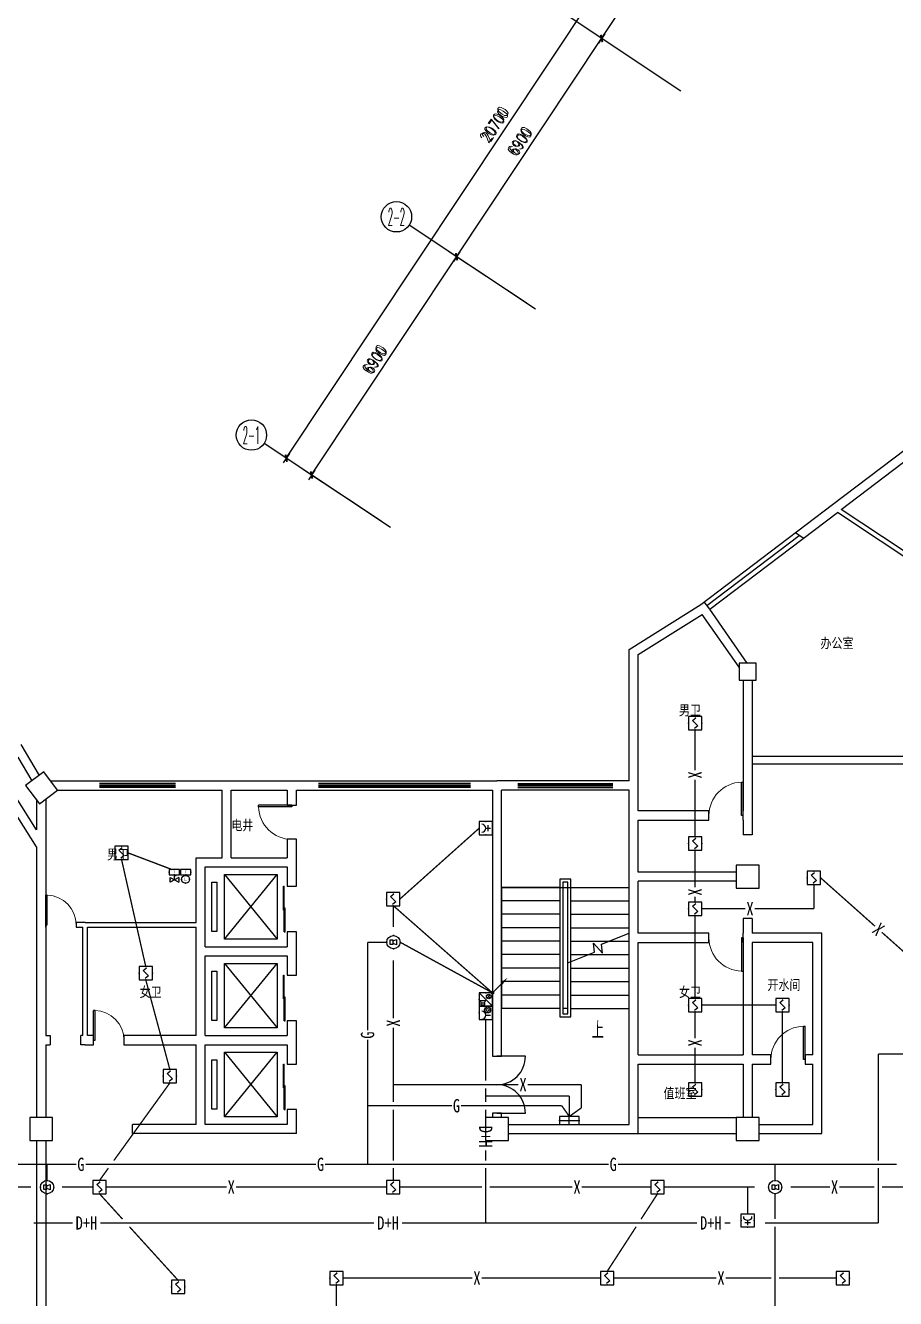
# Model space of a CAD drawing. Extents: x -149393 to 1177518, y -366685 to 296590.
# Drawn here: x 908870 to 931777, y -153262 to -119742 of the extents above; entities that cross this region are included whole.
import ezdxf
from ezdxf.enums import TextEntityAlignment as Align

# ---------------------------------------------------------------- set-up
doc = ezdxf.new("R2010")
doc.units = 0
doc.header["$LTSCALE"] = 1000
doc.header["$MEASUREMENT"] = 0
doc.linetypes.add('常规', pattern=[20, 10, 0, 10])
doc.layers.get('0').update_dxf_attribs({"linetype": 'CONTINUOUS'})
doc.layers.get('Defpoints').update_dxf_attribs({"linetype": 'CONTINUOUS'})
for name, color, linetype in [('AXIS', 3, 'CONTINUOUS'), ('AXIS_TEXT', 7, 'CONTINUOUS'), ('COLUMN', 9, 'CONTINUOUS'), ('EQUIP-消防', 3, 'CONTINUOUS'), ('EQUIP-箱柜', 3, 'CONTINUOUS'), ('LWIRE', 4, 'CONTINUOUS'), ('SIG_TEXT', 7, 'CONTINUOUS'), ('STAIR', 2, 'CONTINUOUS'), ('TEL_SYMB', 3, 'CONTINUOUS'), ('TEL_TEXT', 7, 'CONTINUOUS'), ('WALL', 9, 'CONTINUOUS'), ('WINDOW', 4, 'CONTINUOUS'), ('WIRE-消防', 3, '常规')]:
    doc.layers.add(name, color=color, linetype=linetype)
doc.styles.add('_TCH_AXIS', font='COMPLEX', dxfattribs={"bigfont": 'GBCBIG'})
doc.styles.add('_TCH_DIM', font='SIMPLEX', dxfattribs={"bigfont": 'GBCBIG'})
doc.styles.add('_TCH_DIM_T3', font='SIMPLEX', dxfattribs={"width": 0.705882, "bigfont": 'GBCBIG'})
doc.styles.add('_TCH_LABEL', font='COMPLEX', dxfattribs={"bigfont": 'GBCBIG'})
doc.styles.add('_TEL_DIM', font='', dxfattribs={"width": 0.8, "height": 3.5})
doc.styles.add('COMPLEX', font='COMPLEX')
doc.styles.add('DIM_FONT', font='SIMPLEX.shx', dxfattribs={"width": 0.8})
doc.styles.get("Standard").update_dxf_attribs({"font": 'gbenor.shx', "bigfont": 'gbcbig.shx'})
doc.styles.get('_TEL_DIM').set_extended_font_data('SimSun')
doc.dimstyles.new('_TCH_ARCH&&100', dxfattribs={"dimtxt": 297.5, "dimasz": 100, "dimexe": 250, "dimexo": 300, "dimgap": 126.25, "dimtad": 1, "dimdec": 0, "dimzin": 0, "dimdsep": 46, "dimtxsty": '_TCH_DIM_T3', "dimblk": 'ARCHTICK', "dimcen": 0.09, "dimclrt": 7, "dimazin": 2, "dimtfac": 1, "dimtdec": 0, "dimtix": 1, "dimtmove": 2, "dimatfit": 3, "dimfxl": 1, "dimtolj": 1, "dimtzin": 0, "dimarcsym": 0})
doc.dimstyles.new('DIMN', dxfattribs={"dimtxt": 300, "dimasz": 1, "dimexe": 250, "dimexo": 300, "dimgap": 150, "dimtad": 1, "dimdec": 0, "dimdsep": 46, "dimtxsty": 'DIM_FONT', "dimblk": '_DIMX', "dimcen": 2.5, "dimclrt": 7, "dimadec": 0, "dimazin": 0, "dimtfac": 1, "dimtdec": 0, "dimtix": 1, "dimtmove": 2, "dimatfit": 3, "dimldrblk": '_DIMX', "dimfxl": 1, "dimtolj": 1, "dimarcsym": 0})

# ---------------------------------------------------------------- blocks, each defined once
blk = doc.blocks.new('$equip$00001423')
for p, q in [((0.75, 0.6), (-0.75, 0.6)), ((-0.75, 0.6), (-0.75, 0)), ((-0.75, 0.3), (0.75, 0.3)), ((-0.75, 0), (0.75, 0)), ((0, 0), (0, 0.6)), ((0.75, 0), (0.75, 0.6))]:
    blk.add_line(p, q)
for p in [(-0.75, 0.3), (0, 0.6), (0, 0), (0.75, 0.3)]:
    blk.add_point(p)
at = {"style": '_TCH_LABEL', "flags": 9}
blk.add_attdef('A', (0, 0), '', height=0.00002, dxfattribs=at)
blk = doc.blocks.new('$equip_U$00000103(cyc-PC)')
for p, q in [((0.5, 0.5), (-0.5, 0.5)), ((-0.5, 0.5), (-0.5, -0.5)), ((-0.2, 0.2), (0.05, 0.4)), ((0, 0), (-0.2, 0.2)), ((0, 0), (0.2, -0.2)), ((0.5, -0.5), (0.5, 0.5)), ((-0.5, -0.5), (0.5, -0.5)), ((0.2, -0.2), (-0.05, -0.4))]:
    blk.add_line(p, q)
for p in [(-0.5, 0), (0, 0.5), (0.5, 0), (0, -0.5)]:
    blk.add_point(p)
at = {"color": 7, "style": '_TEL_DIM', "flags": 1}
blk.add_attdef('A', text='', height=0.00002, dxfattribs=at).set_placement((0, 0), align=Align.MIDDLE_CENTER)
blk = doc.blocks.new('$equip_U$00000105(cyc-PC)')
for p, q in [((0.5, 1), (-0.5, 1)), ((-0.5, 1), (-0.5, 0)), ((0.5, 0), (0.5, 1)), ((-0.5, 0), (0.5, 0)), ((-0.169, 0.5), (-0.169, 0.15))]:
    blk.add_line(p, q)
for radius in [0.226, 0.113]:
    blk.add_circle((0.227, 0.36), radius)
blk.add_arc((-0.169, 0.8), 0.3, 180, 0)
for p in [(0, 1), (-0.5, 0.5), (0, 0), (0.5, 0.5)]:
    blk.add_point(p)
at = {"color": 7, "style": '_TEL_DIM', "flags": 1}
blk.add_attdef('A', text='', height=0.00002, dxfattribs=at).set_placement((0, 0), align=Align.MIDDLE_CENTER)
blk = doc.blocks.new('$equip_U$00000107(cyc-PC)')
for p, q in [((-0.5, 1), (-0.5, 0)), ((0.5, 1), (-0.5, 0)), ((0.5, 1), (-0.5, 1)), ((0.5, 0), (0.5, 1)), ((-0.5, 0), (0.5, 0)), ((-0.269, 0.865, 0), (-0.417, 0.865, 0)), ((-0.417, 0.865, 0), (-0.417, 0.565, 0)), ((-0.417, 0.565, 0), (-0.269, 0.565, 0)), ((-0.269, 0.815, 0), (-0.069, 0.915, 0)), ((-0.269, 0.565, 0), (-0.269, 0.865, 0)), ((-0.069, 0.515, 0), (-0.269, 0.615, 0)), ((-0.069, 0.915, 0), (-0.069, 0.515, 0)), ((0.105, 0.159), (0.344, 0.398)), ((0.105, 0.398), (0.344, 0.159))]:
    blk.add_line(p, q)
blk.add_circle((0.225, 0.278), 0.169)
for p in [(0, 1), (-0.5, 0.5), (0, 0), (0.5, 0.5)]:
    blk.add_point(p)
at = {"color": 7, "style": '_TEL_DIM', "flags": 1}
blk.add_attdef('A', text='', height=0.00002, dxfattribs=at).set_placement((0, 0), align=Align.MIDDLE_CENTER)
blk = doc.blocks.new('$equip$00001635')
for p, q in [((-0.01, -0.351, 0), (-0.26, -0.351, 0)), ((-0.26, -0.351, 0), (-0.26, -0.651, 0)), ((-0.26, -0.651, 0), (-0.01, -0.651, 0)), ((-0.01, -0.401, 0), (0.24, -0.301, 0)), ((-0.01, -0.651, 0), (-0.01, -0.351, 0)), ((0.24, -0.701, 0), (-0.01, -0.601, 0)), ((0.24, -0.301, 0), (0.24, -0.701, 0))]:
    blk.add_line(p, q)
blk.add_circle((0, -0.5), 0.5)
at = {"flags": 9}
blk.add_attdef('A', (0, 0), '', height=0.00002, dxfattribs=at)
blk.add_attdef('B', text='', height=0.4, dxfattribs=at).set_placement((0.848, -0.68), align=Align.MIDDLE_CENTER)
blk = doc.blocks.new('$equip_U$00000115(cyc-PC)')
for p in [(0.01, 0.5, 0), (-0.49, 0, 0), (0.01, -0.5, 0), (0.51, 0, 0)]:
    blk.add_point(p)
blk.add_blockref('$equip$00001635', (0.01, 0.5, 0))
at = {"color": 7, "style": '_TEL_DIM', "flags": 1}
blk.add_attdef('A', text='', height=0.00002, dxfattribs=at).set_placement((0, 0), align=Align.MIDDLE_CENTER)
blk = doc.blocks.new('$TelecSys$00000079')
for p, q in [((0.7, 0.7), (0, 0)), ((0.104, 0.104), (0.104, 0.104)), ((-0.104, -0.104), (-0.104, -0.104))]:
    blk.add_line(p, q)
at = {"const_width": 0.142}
blk.add_lwpolyline([(-0.071, 0, 1), (0.071, 0, 1)], format="xyb", close=True, dxfattribs=at)
blk.add_solid([(0.63, 0.77), (0.77, 0.63), (1.15, 1.15)])
at = {"width": 0.8, "flags": 9}
blk.add_attdef('A', (0, 0), '', height=0.00002, dxfattribs=at)
blk = doc.blocks.new('$equip_U$00000302(cyc-PC)')
for p, q in [((0.5, 0.5), (-0.5, 0.5)), ((-0.5, 0.5), (-0.5, -0.5)), ((0, 0), (0, -0.35)), ((0.5, -0.5), (0.5, 0.5)), ((-0.5, -0.5), (0.5, -0.5)), ((-0.219, -0.169), (0.222, -0.169))]:
    blk.add_line(p, q)
blk.add_arc((0, 0.3), 0.3, 180, 0)
for p in [(-0.5, 0), (0, 0.5), (0.5, 0), (0, -0.5)]:
    blk.add_point(p)
at = {"color": 7, "style": '_TEL_DIM', "flags": 1}
blk.add_attdef('A', text='', height=0.00002, dxfattribs=at).set_placement((0, 0), align=Align.MIDDLE_CENTER)
blk = doc.blocks.new('$equip$00002785')
for p, q in [((0.65, 0.65), (-0.65, 0.65)), ((-0.65, 0.65), (-0.65, 0)), ((-0.65, 0), (0.65, 0)), ((0.65, 0), (0.65, 0.65))]:
    blk.add_line(p, q)
at = {"const_width": 0.04}
blk.add_lwpolyline([(-0.65, 0.65), (0.65, 0.65), (0.65, 0), (-0.65, 0), (-0.65, 0.65), (0.65, 0.65)], dxfattribs=at)
for p in [(-0.65, 0.33), (0, 0.65), (0, 0), (0.65, 0.33)]:
    blk.add_point(p)
at = {"color": 7}
blk.add_attdef('$TEXT$', text='', height=0.3, dxfattribs=at).set_placement((0.01, 0.34), align=Align.MIDDLE_CENTER)
at = {"color": 7, "flags": 1}
for tag, height, p in [('A', 0.00002, (0, 0)), ('B', 0.4, (0.9, 0.25))]:
    blk.add_attdef(tag, text='', height=height, dxfattribs=at).set_placement(p, align=Align.MIDDLE_CENTER)
blk = doc.blocks.new('$equip$00002794')
for p, q in [((0, -0.55), (0, 0)), ((0, 0), (0.23, 0)), ((-0.55, -0.85), (-0.55, -0.25)), ((-0.55, -0.25), (0.55, -0.85)), ((0.55, -0.25), (-0.55, -0.85)), ((0.55, -0.25), (0.55, -0.85))]:
    blk.add_line(p, q)
for p in [(-0.55, -0.55), (0, -0.55), (0.55, -0.55)]:
    blk.add_point(p)
at = {"color": 7, "flags": 1}
for tag, height, p in [('A', 0.00002, (0, 0)), ('B', 0.4, (0.8, -0.61))]:
    blk.add_attdef(tag, text='', height=height, dxfattribs=at).set_placement(p, align=Align.MIDDLE_CENTER)
blk = doc.blocks.new('$equip$00002792')
at = {"const_width": 0.04}
blk.add_lwpolyline([(-0.5, 0, -1), (0.5, 0, -1), (-0.5, 0, -1.463176)], format="xyb", dxfattribs=at)
blk.add_circle((0, 0), 0.5)
for p in [(-0.5, 0), (0, 0.5), (0.5, 0), (0, -0.5)]:
    blk.add_point(p)
at = {"color": 7}
blk.add_attdef('$TEXT$', text='', height=0.4, dxfattribs=at).set_placement((0, 0), align=Align.MIDDLE_CENTER)
at = {"color": 7, "flags": 1}
for tag, height, p in [('A', 0.00002, (0, 0)), ('B', 0.4, (0.75, -0.25))]:
    blk.add_attdef(tag, text='', height=height, dxfattribs=at).set_placement(p, align=Align.MIDDLE_CENTER)
blk = doc.blocks.new('A$C74276B88')
at = {"layer": 'EQUIP-消防', "linetype": 'ByBlock', "xscale": 207.6180480014955, "yscale": 207.6180480014955, "zscale": 207.6180480014955}
for name, p, values in [('$equip$00002785', (139, 228), {'$TEXT$': 'I'}), ('$equip$00002785', (438, 228), {'$TEXT$': 'I'}), ('$equip$00002792', (435, 108), {'$TEXT$': 'L'})]:
    blk.add_blockref(name, p, dxfattribs=at).add_auto_attribs(values)
blk.add_blockref('$equip$00002794', (140, 207), dxfattribs=at)
blk = doc.blocks.new('_DIMX')
blk.add_line((-150, 0), (150, 0))
at = {"const_width": 50}
blk.add_lwpolyline([(-70, -70), (70, 70)], dxfattribs=at)
blk = doc.blocks.new('_ArchTick')
at = {"color": 0, "linetype": 'ByBlock', "const_width": 0.4}
blk.add_lwpolyline([(-0.5, -0.5), (0.5, 0.5)], dxfattribs=at)
blk = doc.blocks.new('*D1439')
at = {"layer": 'AXIS', "color": 0, "lineweight": -2, "transparency": 16777216}
for p, q in [((924038, -120084), (929683, -111588)), ((931515, -112806), (929474, -111450)), ((925870, -121301), (923830, -119946))]:
    blk.add_line(p, q, dxfattribs=at)
at = {"layer": 'Defpoints', "color": 0, "transparency": 16777216}
for p in [(929683, -111588), (931765, -112972), (926120, -121467)]:
    blk.add_point(p, dxfattribs=at)
at = {"layer": 'AXIS', "color": 0, "lineweight": -2, "transparency": 16777216, "xscale": 100, "yscale": 100, "zscale": 100}
for p, rotation in [((929683, -111588), 56.39999999999981), ((924038, -120084), 236.3999999999998)]:
    blk.add_blockref('_ArchTick', p, dxfattribs=dict(at, rotation=rotation))
at = {"layer": 'AXIS', "color": 7, "transparency": 16777216, "insert": (926631, -115684), "char_height": 297.5, "attachment_point": 5, "rotation": 56.4, "style": '_TCH_DIM_T3'}
blk.add_mtext('\\A1;10200', dxfattribs=at)
blk = doc.blocks.new('*D1440')
at = {"layer": 'AXIS', "color": 0, "lineweight": -2, "transparency": 16777216}
for p, q in [((925870, -121301), (923830, -119946)), ((920220, -125831), (924038, -120084)), ((922052, -127049), (920011, -125693))]:
    blk.add_line(p, q, dxfattribs=at)
at = {"layer": 'Defpoints', "color": 0, "transparency": 16777216}
for p in [(924038, -120084), (926120, -121467), (922302, -127215)]:
    blk.add_point(p, dxfattribs=at)
at = {"layer": 'AXIS', "color": 0, "lineweight": -2, "transparency": 16777216, "xscale": 100, "yscale": 100, "zscale": 100}
for p, rotation in [((924038, -120084), 56.40000000000044), ((920220, -125831), 236.4000000000005)]:
    blk.add_blockref('_ArchTick', p, dxfattribs=dict(at, rotation=rotation))
at = {"layer": 'AXIS', "color": 7, "transparency": 16777216, "insert": (921900, -122805), "char_height": 297.5, "attachment_point": 5, "rotation": 56.4, "style": '_TCH_DIM_T3'}
blk.add_mtext('\\A1;6900', dxfattribs=at)
blk = doc.blocks.new('*D1441')
at = {"layer": 'AXIS', "color": 0, "lineweight": -2, "transparency": 16777216}
for p, q in [((922052, -127049), (920011, -125693)), ((916401, -131578), (920220, -125831)), ((918234, -132796), (916193, -131440))]:
    blk.add_line(p, q, dxfattribs=at)
at = {"layer": 'Defpoints', "color": 0, "transparency": 16777216}
for p in [(920220, -125831), (922302, -127215), (918484, -132962)]:
    blk.add_point(p, dxfattribs=at)
at = {"layer": 'AXIS', "color": 0, "lineweight": -2, "transparency": 16777216, "xscale": 100, "yscale": 100, "zscale": 100}
for p, rotation in [((920220, -125831), 56.40000000000044), ((916401, -131578), 236.4000000000005)]:
    blk.add_blockref('_ArchTick', p, dxfattribs=dict(at, rotation=rotation))
at = {"layer": 'AXIS', "color": 7, "transparency": 16777216, "insert": (918081, -128553), "char_height": 297.5, "attachment_point": 5, "rotation": 56.4, "style": '_TCH_DIM_T3'}
blk.add_mtext('\\A1;6900', dxfattribs=at)
blk = doc.blocks.new('*D1442')
at = {"layer": 'AXIS', "color": 0, "lineweight": -2, "transparency": 16777216}
for p, q in [((915735, -131136), (927190, -113894)), ((929689, -115554), (926982, -113756)), ((918234, -132796), (915527, -130997))]:
    blk.add_line(p, q, dxfattribs=at)
at = {"layer": 'Defpoints', "color": 0, "transparency": 16777216}
for p in [(927190, -113894), (929939, -115720), (918484, -132962)]:
    blk.add_point(p, dxfattribs=at)
at = {"layer": 'AXIS', "color": 0, "lineweight": -2, "transparency": 16777216, "xscale": 100, "yscale": 100, "zscale": 100}
for p, rotation in [((927190, -113894), 56.39999999999999), ((915735, -131136), 236.4)]:
    blk.add_blockref('_ArchTick', p, dxfattribs=dict(at, rotation=rotation))
at = {"layer": 'AXIS', "color": 7, "transparency": 16777216, "insert": (921233, -122363), "char_height": 297.5, "attachment_point": 5, "rotation": 56.4, "style": '_TCH_DIM_T3'}
blk.add_mtext('\\A1;20700', dxfattribs=at)
blk = doc.blocks.new('_FZHK')
blk.add_lwpolyline([(-0.5, -0.5), (0.5, -0.5), (0.5, 0.5), (-0.5, 0.5)], close=True)
blk = doc.blocks.new('$TCHSYS$DOOR2D')
for p, q in [((0.45, 0.975), (0.5, 0.975)), ((0.45, 0), (0.45, 0.975)), ((0.5, 0), (0.5, 0.975)), ((0.5, 0), (0.45, 0))]:
    blk.add_line(p, q)
at = {"lineweight": 13}
blk.add_arc((0.475, 0), 0.975, 91.4693, 180, dxfattribs=at)
blk = doc.blocks.new('_AXISO')
blk.add_circle((0, 0), 0.5)
at = {"layer": 'AXIS_TEXT', "style": 'COMPLEX', "width": 1.041667}
blk.add_attdef('A', text='', height=0.56, dxfattribs=at).set_placement((-0.25, -0.28), (0.25, -0.28), align=Align.FIT)
blk = doc.blocks.new('$DorLib2D$00000029')
for p, q in [((-0.5, 0.169), (0.02, 0.169)), ((-0.5, 0.169), (-0.5, 0.15)), ((-0.5, 0.15), (0.02, 0.15)), ((-0.02, 0.187), (-0.02, 0.169)), ((-0.02, 0.187), (0.5, 0.187)), ((-0.02, 0.169), (0.5, 0.169)), ((0.02, 0.15), (0.02, 0.169)), ((0.5, 0.187), (0.5, 0.169))]:
    blk.add_line(p, q)
blk = doc.blocks.new('$DorLib2D$00000001')
for p, q in [((0.45, 0.975), (0.5, 0.975)), ((0.45, 0), (0.45, 0.975)), ((0.5, 0), (0.5, 0.975)), ((0.5, 0), (0.45, 0))]:
    blk.add_line(p, q)
at = {"lineweight": 13}
blk.add_arc((0.475, 0), 0.975, 91.4693, 180, dxfattribs=at)
blk = doc.blocks.new('$TCHSYS$WIN2D')
for p, q in [((-0.5, 0.5), (0.5, 0.5)), ((0.5, 0.1667), (-0.5, 0.1667)), ((0.5, -0.1667), (-0.5, -0.1667)), ((-0.5, -0.5), (0.5, -0.5))]:
    blk.add_line(p, q)

msp = doc.modelspace()

# ---------------------------------------------------------------- linework, layer by layer
at = {"color": 59}
for p, q in [((926811.2, -135016.1), (929242.7, -133172.8)), ((929345.3, -133245.5), (929140, -133100)), ((926883.7, -135111.7), (926738.7, -134920.5)), ((914109.9, -142098.2), (915500.1, -143798.2)), ((914109.9, -143798.2), (915500.1, -142098.2)), ((914109.9, -144438.2), (915500.1, -146138.2)), ((914109.9, -146138.2), (915500.1, -144438.2)), ((914109.9, -146778.2), (915500.1, -148478.2)), ((914109.9, -148478.2), (915500.1, -146778.2)), ((925003.6, -148498.2), (927583.6, -148498.2)), ((925003.6, -148918.2), (927583.6, -148918.2))]:
    msp.add_line(p, q, dxfattribs=at)
for points in [[(914109.9, -142098.2), (915500.1, -142098.2), (915500.1, -143798.2), (914109.9, -143798.2)], [(913779.9, -142298.2), (913908.4, -142298.2), (913908.4, -143598.2), (913779.9, -143598.2)], [(914109.9, -144438.2), (915500.1, -144438.2), (915500.1, -146138.2), (914109.9, -146138.2)], [(913779.9, -144638.2), (913908.4, -144638.2), (913908.4, -145938.2), (913779.9, -145938.2)], [(914109.9, -146778.2), (915500.1, -146778.2), (915500.1, -148478.2), (914109.9, -148478.2)], [(913779.9, -146978.2), (913908.4, -146978.2), (913908.4, -148278.2), (913779.9, -148278.2)]]:
    msp.add_lwpolyline(points, close=True, dxfattribs=at)
at = {"layer": 'AXIS'}
for p, q in [((926120.4, -121467.4), (922788.7, -119253.9)), ((922302, -127214.6), (918970.3, -125001)), ((918483.5, -132961.8), (915151.9, -130748.2))]:
    msp.add_line(p, q, dxfattribs=at)
at = {"layer": 'STAIR', "color": 59}
for p, q in [((921403.6, -142435), (921403.6, -145624.4)), ((922939.2, -142435), (921403.6, -142435)), ((921403.6, -142435), (924763.6, -142435)), ((923227.9, -142218.5), (922939.2, -142218.5)), ((922939.2, -142218.5), (922939.2, -145841)), ((923149.2, -142297.2), (923017.9, -142297.2)), ((923017.9, -142297.2), (923017.9, -145762.2)), ((923017.9, -142435), (923017.9, -145624.4)), ((923149.2, -145762.2), (923149.2, -142297.2)), ((923149.2, -144278.1), (923149.2, -142435)), ((923227.9, -145841), (923227.9, -142218.5)), ((923227.9, -142435), (924763.6, -142435)), ((924763.6, -143640.2), (924763.6, -142435)), ((922939.2, -142789.4), (921403.6, -142789.4)), ((923227.9, -142789.4), (924763.6, -142789.4)), ((922939.2, -143143.8), (921403.6, -143143.8)), ((923227.9, -143143.8), (924763.6, -143143.8)), ((922939.2, -143498.1), (921403.6, -143498.1)), ((923227.9, -143498.1), (924763.6, -143498.1)), ((924033.9, -143928.5), (924763.6, -143640.2)), ((924763.6, -145624.4), (924763.6, -143781.3)), ((922939.2, -143852.5), (921403.6, -143852.5)), ((923227.9, -143852.5), (924226.2, -143852.5)), ((923854.5, -144140.5), (923827.7, -143907.9)), ((923827.7, -143907.9), (924061.9, -144172)), ((924061.9, -144172), (924033.9, -143928.5)), ((924226.2, -143852.5), (924763.6, -143852.5)), ((922939.2, -144206.9), (921403.6, -144206.9)), ((923149.2, -144419.2), (923854.5, -144140.5)), ((923149.2, -145624.4), (923149.2, -144419.2)), ((923227.9, -144206.9), (923686.5, -144206.9)), ((923686.5, -144206.9), (924763.6, -144206.9)), ((922939.2, -144561.3), (921403.6, -144561.3)), ((923227.9, -144561.3), (924763.6, -144561.3)), ((922939.2, -144915.6), (921403.6, -144915.6)), ((923227.9, -144915.6), (924763.6, -144915.6)), ((922939.2, -145270), (921403.6, -145270)), ((923227.9, -145270), (924763.6, -145270)), ((922939.2, -145624.4), (921403.6, -145624.4)), ((923149.2, -145624.4), (923017.9, -145624.4)), ((923017.9, -145762.2), (923149.2, -145762.2)), ((923227.9, -145624.4), (924763.6, -145624.4)), ((922939.2, -145841), (923227.9, -145841))]:
    msp.add_line(p, q, dxfattribs=at)
at = {"layer": 'TEL_SYMB', "color": 59}
msp.add_lwpolyline([(923956.4, -145801.6, 0, 0, 0), (923956.4, -144600.6, 105, 0, 0), (923956.4, -144206.9, 0, 0, 0)], format="xyseb", dxfattribs=at)
at = {"layer": 'WALL', "color": 59}
for p, q in [((930118.6, -132358.1), (932029, -130909.8)), ((930347.5, -132485.7), (932174, -131101.1)), ((926651, -134987), (930118.6, -132358.1)), ((926883.7, -135111.7), (930246.3, -132562.5)), ((932607.1, -134133.4), (930246.3, -132562.5)), ((932673.6, -134033.5), (930347.5, -132485.7)), ((924763.6, -136168.8), (926651, -134987)), ((925003.6, -136301.7), (926686.2, -135248.1)), ((927658.6, -136640.7), (926686.2, -135248.1)), ((927872.8, -136528.3), (926883.7, -135111.7)), ((924763.6, -139633.3), (924763.6, -136168.8)), ((925003.6, -139753.3), (925003.6, -136301.7)), ((927763.6, -136978.3), (927763.6, -139092)), ((928003.6, -136978.3), (928003.6, -139092)), ((908751.7, -138676.1), (909230.6, -139486.6)), ((908667.1, -139004.8), (909037.4, -139631.5)), ((927763.6, -139092), (927763.6, -140422.7)), ((928003.6, -139092), (928003.6, -140542.7)), ((909163.6, -141365.9), (907807.1, -139234.2)), ((909163.6, -140918.9), (908142.8, -139314.6)), ((909534.9, -139633.3), (914165.2, -139633.3)), ((914165.2, -139633.3), (915883.6, -139633.3)), ((915883.6, -139633.3), (921283.6, -139633.3)), ((924763.6, -139633.3), (921283.6, -139633.3)), ((925003.6, -140422.7), (925003.6, -139753.3)), ((909403.6, -140106.8), (909403.6, -141331)), ((909714.9, -139873.3), (914045.2, -139873.3)), ((914045.2, -141658.2), (914045.2, -139873.3)), ((914285.2, -139873.3), (915763.6, -139873.3)), ((914285.2, -141658.2), (914285.2, -139873.3)), ((915763.6, -139873.3), (915763.6, -140270.7)), ((916003.6, -140270.7), (916003.6, -139873.3)), ((916003.6, -139873.3), (921163.6, -139873.3)), ((921163.6, -139873.3), (921163.6, -146881.9)), ((924763.6, -139873.3), (921403.6, -139873.3)), ((921403.6, -146881.9), (921403.6, -139873.3)), ((924763.6, -140542.7), (924763.6, -139873.3)), ((909163.6, -140138.3), (909163.6, -140918.9)), ((915763.6, -140270.7), (916003.6, -140270.7)), ((926863.6, -140422.7), (925003.6, -140422.7)), ((926863.6, -140662.7), (926863.6, -140422.7)), ((927763.6, -140662.7), (927763.6, -140422.7)), ((924763.6, -142153.3), (924763.6, -140542.7)), ((925003.6, -142033.3), (925003.6, -140662.7)), ((925003.6, -140662.7), (926863.6, -140662.7)), ((927763.6, -140662.7), (927763.6, -141053.3)), ((928003.6, -140542.7), (928003.6, -141053.3)), ((928003.6, -141053.3), (927763.6, -141053.3)), ((909163.6, -141365.9), (909163.6, -146458.2)), ((909403.6, -141331), (909403.6, -146338.2)), ((916003.6, -141170.7), (915763.6, -141170.7)), ((915763.6, -141170.7), (915763.6, -141658.2)), ((916003.6, -141778.2), (916003.6, -141170.7)), ((913363.6, -141658.2), (914045.2, -141658.2)), ((913363.6, -143362.5), (913363.6, -141658.2)), ((914285.2, -141658.2), (915763.6, -141658.2)), ((916003.6, -142408.3), (916003.6, -141778.2)), ((913603.6, -141898.2), (914165.2, -141898.2)), ((913603.6, -143422.5), (913603.6, -141898.2)), ((914165.2, -141898.2), (915763.6, -141898.2)), ((915763.6, -141898.2), (915763.6, -142408.3)), ((927583.6, -142033.3), (925003.6, -142033.3)), ((915763.6, -142408.3), (916003.6, -142408.3)), ((924763.6, -143764), (924763.6, -142153.3)), ((927583.6, -142273.3), (925003.6, -142273.3)), ((925003.6, -143644), (925003.6, -142273.3)), ((909403.6, -143482.5), (909403.6, -143362.5)), ((910443.9, -143362.5), (910203.6, -143362.5)), ((910203.6, -143362.5), (910203.6, -143482.5)), ((910443.9, -143362.5), (913363.6, -143362.5)), ((913603.6, -143998.2), (913603.6, -143422.5)), ((927763.6, -143253.3), (927763.6, -143644)), ((928003.6, -143253.3), (927763.6, -143253.3)), ((928003.6, -143253.3), (928003.6, -143644)), ((910203.6, -143482.5), (910383.9, -143482.5)), ((910383.9, -146338.2), (910383.9, -143482.5)), ((910503.9, -146338.2), (910503.9, -143482.5)), ((910503.9, -143482.5), (913363.6, -143482.5)), ((913363.6, -144118.2), (913363.6, -143482.5)), ((916003.6, -143608.3), (915763.6, -143608.3)), ((915763.6, -143608.3), (915763.6, -143998.2)), ((916003.6, -144118.2), (916003.6, -143608.3)), ((924763.6, -146968.6), (924763.6, -143764)), ((926863.6, -143644), (925003.6, -143644)), ((926863.6, -143884), (926863.6, -143644)), ((927763.6, -143884), (927763.6, -143644)), ((929839.6, -143644), (928003.6, -143644)), ((929839.6, -146968.6), (929839.6, -143644)), ((913363.6, -146338.2), (913363.6, -144118.2)), ((913603.6, -143998.2), (915763.6, -143998.2)), ((916003.6, -144748.3), (916003.6, -144118.2)), ((925003.6, -143884), (926863.6, -143884)), ((925003.6, -146848.6), (925003.6, -143884)), ((927763.6, -143884), (927763.6, -146848.6)), ((928003.6, -143884), (928003.6, -146848.6)), ((929599.6, -143884), (928003.6, -143884)), ((929599.6, -146848.6), (929599.6, -143884)), ((913603.6, -146338.2), (913603.6, -144238.2)), ((913603.6, -144238.2), (915763.6, -144238.2)), ((915763.6, -144238.2), (915763.6, -144748.3)), ((915763.6, -144748.3), (916003.6, -144748.3)), ((916003.6, -145948.3), (915763.6, -145948.3)), ((915763.6, -145948.3), (915763.6, -146338.2)), ((916003.6, -146458.2), (916003.6, -145948.3)), ((909163.6, -146458.2), (909163.6, -148498.2)), ((909403.6, -146338.2), (909523.6, -146338.2)), ((909523.6, -146338.2), (909523.6, -146578.2)), ((910383.9, -146338.2), (910323.9, -146338.2)), ((910323.9, -146578.2), (910323.9, -146338.2)), ((910663.7, -146338.2), (910503.9, -146338.2)), ((910663.7, -146578.2), (910663.7, -146338.2)), ((913363.6, -146338.2), (911463.7, -146338.2)), ((911463.7, -146338.2), (911463.7, -146578.2)), ((913603.6, -146338.2), (915763.6, -146338.2)), ((916003.6, -147088.3), (916003.6, -146458.2)), ((909403.6, -146578.2), (909523.6, -146578.2)), ((909403.6, -146578.2), (909403.6, -148498.2)), ((910443.9, -146578.2), (910323.9, -146578.2)), ((910443.9, -146578.2), (910663.7, -146578.2)), ((911463.7, -146578.2), (913363.6, -146578.2)), ((913363.6, -148678.2), (913363.6, -146578.2)), ((913603.6, -148678.2), (913603.6, -146578.2)), ((913603.6, -146578.2), (915763.6, -146578.2)), ((915763.6, -146578.2), (915763.6, -147088.3)), ((915763.6, -147088.3), (916003.6, -147088.3)), ((921163.6, -146881.9), (921403.6, -146881.9)), ((924763.6, -148678.2), (924763.6, -146968.6)), ((925003.6, -146848.6), (927763.6, -146848.6)), ((925003.6, -148918.2), (925003.6, -147088.6)), ((925003.6, -147088.6), (927763.6, -147088.6)), ((927763.6, -147088.6), (927763.6, -148498.2)), ((928495, -146848.6), (928003.6, -146848.6)), ((928003.6, -147088.6), (928003.6, -148498.2)), ((928003.6, -147088.6), (928495, -147088.6)), ((928495, -147088.6), (928495, -146848.6)), ((929599.6, -146848.6), (929395, -146848.6)), ((929395, -146848.6), (929395, -147088.6)), ((929395, -147088.6), (929599.6, -147088.6)), ((929599.6, -148678.2), (929599.6, -147088.6)), ((929839.6, -148918.2), (929839.6, -146968.6)), ((916003.6, -148288.3), (915763.6, -148288.3)), ((915763.6, -148288.3), (915763.6, -148678.2)), ((916003.6, -148918.2), (916003.6, -148288.3)), ((921403.6, -148381.9), (921163.6, -148381.9)), ((921163.6, -148381.9), (921163.6, -148498.2)), ((921403.6, -148498.2), (921403.6, -148381.9)), ((913363.6, -148678.2), (911683.6, -148678.2)), ((911683.6, -148918.2), (911683.6, -148678.2)), ((915763.6, -148678.2), (913603.6, -148678.2)), ((921583.6, -148678.2), (924763.6, -148678.2)), ((928183.6, -148678.2), (929599.6, -148678.2)), ((909163.6, -149098.2), (909163.6, -153898.2)), ((909403.6, -149098.2), (909403.6, -153898.2)), ((913483.6, -148918.2), (911683.6, -148918.2)), ((916003.6, -148918.2), (913483.6, -148918.2)), ((921583.6, -148918.2), (925003.6, -148918.2)), ((928183.6, -148918.2), (929839.6, -148918.2))]:
    msp.add_line(p, q, dxfattribs=at)
at = {"layer": 'WALL'}
for p, q in [((932860.9, -138992), (928003.6, -138992)), ((932968.1, -139192), (928003.6, -139192))]:
    msp.add_line(p, q, dxfattribs=at)
at = {"layer": 'WINDOW', "color": 59, "extrusion": (-2.99942e-32, -1.22461e-16, -1)}
msp.add_lwpolyline([(-921283.6, -148381.9), (-922033.6, -148381.9, -0.4142136), (-921283.6, -147631.9, -0.4142136), (-922033.6, -146881.9), (-921283.6, -146881.9)], format="xyb", dxfattribs=at)
at = {"layer": 'WIRE-消防', "linetype": '常规', "const_width": 35}
for points in [[(926499.6, -138286.4), (926499.6, -139353.7)], [(926499.6, -139597.9), (926499.6, -141108.8)], [(918728.1, -142742.6), (920813.6, -140879.1)], [(926499.6, -141458.8), (926499.6, -142437.3)], [(911400.3, -141704.6), (912035.9, -144517.2)], [(911575.3, -141529.6), (912736.6, -141969.6)], [(929629.3, -142359.4), (929629.3, -143000)], [(929804.3, -142184.4), (931235.7, -143457.9)], [(926499.6, -142681.5), (926499.6, -142825)], [(918553.1, -142917.6), (918553.1, -143477.3)], [(918553.1, -142917.6), (921163.6, -145211.5)], [(926674.6, -143000), (927822.8, -143000)], [(928067, -143000), (929629.3, -143000)], [(926499.6, -143175), (926499.6, -145359.9)], [(931418.2, -143620.2), (933034.5, -145058.2)], [(918553.1, -144352.9), (918553.1, -145887.6)], [(912035.9, -144867.2), (912672, -147233.9)], [(926499.6, -145709.9), (926499.6, -146408.3)], [(928625.8, -145534.9), (926674.6, -145534.9)], [(928800.8, -145709.9), (928800.8, -147579.7)], [(918553.1, -146131.8), (918553.1, -148084.9)], [(926499.6, -146652.5), (926499.6, -147579.7)], [(912672, -147583.9), (911196.7, -149628.4)], [(918553.1, -147629.3), (921847.5, -147629.3)], [(922091.7, -147629.3), (923504.3, -147629.3)], [(923504.3, -147629.3), (923504.3, -148242.2)], [(918553.1, -148284.9), (918553.1, -149628.4)], [(923188.3, -148468.2), (923504.3, -148242.2)], [(911052.4, -149828.4), (910818.5, -150152.6)], [(918553.1, -149828.4), (918553.1, -150152.6)], [(909017.2, -150327.6), (908071.4, -150327.6)], [(910643.5, -150327.6), (909827.7, -150327.6)], [(911425.1, -151170.4), (910818.5, -150502.6)], [(910993.5, -150327.6), (914165.4, -150327.6)], [(914409.6, -150327.6), (918378.1, -150327.6)], [(918728.1, -150327.6), (920888.6, -150327.6)], [(921088.6, -150327.6), (923268.4, -150327.6)], [(923512.7, -150327.6), (925335.9, -150327.6)], [(925077.6, -151170.4), (925510.9, -150502.6)], [(925685.9, -150327.6), (928068.9, -150327.6)], [(927883.6, -151035.4), (927883.6, -150327.6)], [(929018.2, -150327.6), (930048.7, -150327.6)], [(930293, -150327.6), (931220.2, -150327.6)], [(931420.2, -150327.6), (932064, -150327.6)], [(912887.7, -152780.7), (911606.7, -151370.4)], [(924184.2, -152547.7), (924947.9, -151370.4)], [(917232.8, -152722.7), (920633.7, -152722.7)], [(920877.9, -152722.7), (924009.2, -152722.7)], [(924359.2, -152722.7), (927059.3, -152722.7)], [(927303.5, -152722.7), (928507.2, -152722.7)], [(928707.2, -152722.7), (930214.7, -152722.7)], [(917057.8, -155620.5), (917057.8, -152897.7)]]:
    msp.add_lwpolyline(points, dxfattribs=at)
at = {"layer": 'WIRE-消防', "color": 2, "linetype": '常规', "const_width": 35}
for points in [[(918381.6, -143878.5), (917876.2, -143878.5)], [(917876.2, -143878.5), (917876.2, -146203.3)], [(918731.6, -143878.5), (921163.6, -145211.5)], [(917876.2, -146447.6), (917876.2, -149728.4)], [(920095.4, -148184.9), (917876.2, -148184.9)], [(922988.8, -148184.9), (920339.6, -148184.9)], [(923188.3, -148468.2), (922988.8, -148184.9)], [(907149.4, -149728.4), (909437.8, -149728.4)], [(909437.8, -150152.6), (909437.8, -149728.4)], [(909437.8, -149728.4), (910207.1, -149728.4)], [(910451.4, -149728.4), (916515.9, -149728.4)], [(916760.2, -149728.4), (924222.8, -149728.4)], [(924467.1, -149728.4), (928607.2, -149728.4)], [(928607.2, -150152.6), (928607.2, -149728.4)], [(928607.2, -149728.4), (931806.4, -149728.4)], [(928607.2, -150502.6), (928607.2, -151170.4)], [(928607.2, -151370.4), (928607.2, -154487.7)]]:
    msp.add_lwpolyline(points, dxfattribs=at)
at = {"layer": 'WIRE-消防', "color": 0, "linetype": '常规', "const_width": 35}
for points in [[(920988.6, -145916.8), (920988.6, -147529.3)], [(931320.2, -149628.4), (931320.2, -146822.3)], [(931320.2, -146822.3), (933316.8, -146822.3)], [(920988.6, -147729.3), (920988.6, -148084.9)], [(923188.3, -147929.3), (920988.6, -147929.3)], [(923188.3, -148468.2), (923188.3, -147929.3)], [(920988.6, -148284.9), (920988.6, -148629.7)], [(920988.6, -149362.4), (920988.6, -149628.4)], [(920988.6, -149828.4), (920988.6, -151270.4)], [(931320.2, -151270.4), (931320.2, -149828.4)], [(909087.9, -151270.4), (910108.8, -151270.4)], [(910841.5, -151270.4), (918049.5, -151270.4)], [(918782.2, -151270.4), (926547.2, -151270.4)], [(927279.9, -151270.4), (927431, -151270.4)], [(928341.3, -151270.4), (931320.2, -151270.4)]]:
    msp.add_lwpolyline(points, dxfattribs=at)

# ---------------------------------------------------------------- block references
msp.add_blockref('A$C74276B88', (912650.1, -142332.2))
at = {"layer": 'AXIS'}
ref = msp.add_blockref('_AXISO', (918637.1, -124779.7), dxfattribs=dict(at, xscale=800, yscale=800, zscale=800))
ref.add_attrib('A', '2-2', dxfattribs={"layer": 'AXIS_TEXT', "height": 452.55, "style": '_TCH_AXIS', "width": 0.35}).set_placement((918410.8, -125005.9), (918863.4, -125005.9), align=Align.FIT)
ref = msp.add_blockref('_AXISO', (914818.7, -130526.8), dxfattribs=dict(at, xscale=800, yscale=800, zscale=800))
ref.add_attrib('A', '2-1', dxfattribs={"layer": 'AXIS_TEXT', "height": 452.55, "style": '_TCH_AXIS', "width": 0.381818}).set_placement((914592.4, -130753.1), (915045, -130753.1), align=Align.FIT)
at = {"layer": 'COLUMN', "color": 59}
for p, xscale, yscale, zscale in [((927883.6, -136753.3), 450, 450, 450), ((927883.6, -142153.3), 600, 600, 600), ((909283.6, -148798.2), 600, 600, 600), ((921283.6, -148798.2), 600, 600, 600), ((927883.6, -148798.2), 600, 600, 600)]:
    msp.add_blockref('_FZHK', p, dxfattribs=dict(at, xscale=xscale, yscale=yscale, zscale=zscale))
at = {"layer": 'COLUMN', "color": 59, "xscale": 600.0000000000464, "yscale": 600.0000000000464, "zscale": 600.0000000000464, "rotation": 36.86999999999623}
msp.add_blockref('_FZHK', (909294.9, -139813.3), dxfattribs=at)
at = {"layer": 'EQUIP-消防', "zscale": 350}
for name, p, xscale, yscale in [('$equip_U$00000103(cyc-PC)', (926499.6, -138111.4), 350, 350), ('$equip_U$00000103(cyc-PC)', (926499.6, -141283.8), 350, 350), ('$equip_U$00000103(cyc-PC)', (911400.3, -141529.6), 350, 350), ('$equip_U$00000103(cyc-PC)', (929629.3, -142184.4), 350, 350), ('$equip_U$00000103(cyc-PC)', (918553.1, -142742.6), 350, 350), ('$equip_U$00000103(cyc-PC)', (926499.6, -143000), 350, 350), ('$equip_U$00000115(cyc-PC)', (918553.1, -143878.5), 350, 350), ('$equip_U$00000103(cyc-PC)', (912035.9, -144692.2), 350, 350), ('$equip_U$00000103(cyc-PC)', (926499.6, -145534.9), 350, 350), ('$equip_U$00000103(cyc-PC)', (928800.8, -145534.9), 350, 350), ('$equip_U$00000103(cyc-PC)', (912672, -147408.9), 350, 350), ('$equip_U$00000103(cyc-PC)', (926499.6, -147754.7), 350, 350), ('$equip_U$00000103(cyc-PC)', (928800.8, -147754.7), 350, 350), ('$equip_U$00000115(cyc-PC)', (909434.3, -150327.6), 350, 350), ('$equip_U$00000103(cyc-PC)', (910818.5, -150327.6), 350, 350), ('$equip_U$00000103(cyc-PC)', (918553.1, -150327.6), 350, 350), ('$equip_U$00000103(cyc-PC)', (925510.9, -150327.6), 350, 350), ('$equip_U$00000115(cyc-PC)', (928603.7, -150327.6), 350, 350), ('$equip_U$00000302(cyc-PC)', (927883.6, -151210.4), -350, 350.0000000001164), ('$equip_U$00000103(cyc-PC)', (912887.7, -152955.7), 350, 350), ('$equip_U$00000103(cyc-PC)', (917057.8, -152722.7), 350, 350), ('$equip_U$00000103(cyc-PC)', (924184.2, -152722.7), 350, 350), ('$equip_U$00000103(cyc-PC)', (930389.7, -152722.7), 350, 350)]:
    msp.add_blockref(name, p, dxfattribs=dict(at, xscale=xscale, yscale=yscale))
at = {"layer": 'EQUIP-消防'}
for name, p, xscale, yscale, zscale, rotation in [('$equip_U$00000302(cyc-PC)', (920988.6, -140879.1), 350, 350, 350, 90), ('$equip_U$00000107(cyc-PC)', (921163.6, -145386.5), 350.000000000118, 350.000000000118, 350.000000000118, 90.00028430569031), ('$equip_U$00000105(cyc-PC)', (921163.6, -145741.8), 350.000000000118, 350.000000000118, 350.000000000118, 90.00028430569031)]:
    msp.add_blockref(name, p, dxfattribs=dict(at, xscale=xscale, yscale=yscale, zscale=zscale, rotation=rotation))
at = {"layer": 'EQUIP-箱柜', "xscale": 350, "yscale": 350, "zscale": 350}
msp.add_blockref('$equip$00001423', (923188.3, -148678.2), dxfattribs=at)
at = {"layer": 'LWIRE', "xscale": 350, "yscale": 350, "zscale": 350}
msp.add_blockref('$TelecSys$00000079', (921163.6, -145211.5), dxfattribs=at)
at = {"layer": 'WINDOW', "color": 59}
for name, p, xscale, yscale, zscale, rotation in [('$TCHSYS$WIN2D', (911822.8, -139753.3), -2000, 100, -2000, 359.9999999999978), ('$TCHSYS$WIN2D', (923083.6, -139753.3), -2500, -100, -2500, 180), ('$TCHSYS$DOOR2D', (915883.6, -140720.7), -900, -900, -900, 270), ('$DorLib2D$00000029', (915883.6, -143008.3), -1200, -1200, -1200, 270), ('$DorLib2D$00000029', (915883.6, -145348.3), -1200, -1200, -1200, 270), ('$DorLib2D$00000029', (915883.6, -147688.3), -1200, -1200, -1200, 270)]:
    msp.add_blockref(name, p, dxfattribs=dict(at, xscale=xscale, yscale=yscale, zscale=zscale, rotation=rotation))
for name, p, xscale, yscale, zscale in [('$TCHSYS$WIN2D', (918583.6, -139753.3), -4000, -100, -4000), ('$DorLib2D$00000001', (927313.6, -140542.7), 900, 900, 900), ('$DorLib2D$00000001', (909803.6, -143422.5), -800, 800, -800), ('$DorLib2D$00000001', (927313.6, -143764), 900, -900, 900), ('$DorLib2D$00000001', (911063.7, -146458.2), -800, 800, -800), ('$DorLib2D$00000001', (928945, -146968.6), 900, 900, 900)]:
    msp.add_blockref(name, p, dxfattribs=dict(at, xscale=xscale, yscale=yscale, zscale=zscale))

# ---------------------------------------------------------------- texts
at = {"layer": 'SIG_TEXT', "style": '_TEL_DIM', "width": 0.8}
for s, rotation, p in [('X', 90, (926499.6, -139475.8)), ('X', 90, (926499.6, -142559.4)), ('X', 318.34193, (931326.9, -143539.1)), ('X', 90, (918553.1, -146009.7)), ('G', 90, (917876.2, -146325.4)), ('X', 90, (926499.6, -146530.4)), ('D+H', 270.00001, (920988.6, -148996)), ('D+H', 360, (910475.2, -151270.4)), ('D+H', 360, (918415.9, -151270.4)), ('D+H', 360, (926913.5, -151270.4))]:
    msp.add_text(s, height=350, rotation=rotation, dxfattribs=at).set_placement(p, align=Align.MIDDLE_CENTER)
for s, p in [('X', (927944.9, -143000)), ('X', (921969.6, -147629.3)), ('G', (920217.5, -148184.9)), ('G', (910329.2, -149728.4)), ('G', (916638.1, -149728.4)), ('G', (924345, -149728.4)), ('X', (914287.5, -150327.6)), ('X', (923390.6, -150327.6)), ('X', (930170.8, -150327.6)), ('X', (920755.8, -152722.7)), ('X', (927181.4, -152722.7))]:
    msp.add_text(s, height=350, dxfattribs=at).set_placement(p, align=Align.MIDDLE_CENTER)
at = {"layer": 'TEL_TEXT', "color": 59, "style": '_TEL_DIM', "width": 0.8}
for s, p in [('办公室', (929801.8, -136136)), ('男卫', (926075.9, -137904.2)), ('电井', (914289, -140932.7)), ('男卫', (911018.1, -141700.5)), ('女卫', (911873.7, -145324.9)), ('女卫', (926075.9, -145324.9)), ('开水间', (928403.2, -145135.9)), ('值班室', (925669.3, -147987.9))]:
    msp.add_text(s, height=265.82, dxfattribs=at).set_placement(p)
at = {"layer": 'TEL_TEXT', "color": 59, "style": '_TCH_DIM'}
msp.add_text('上', height=443.1, rotation=359.2986, dxfattribs=at).set_placement((923780.8, -146415.2))

# ---------------------------------------------------------------- dimensions: what is measured, and where the dimension line sits
at = {"layer": 'AXIS'}
for p1, p2, distance in [((926120.4, -121467.4), (931764.9, -112971.6), 2500), ((918483.5, -132961.8), (929938.8, -115720.3), 3300), ((922302, -127214.6), (926120.4, -121467.4), 2500), ((918483.5, -132961.8), (922302, -127214.6), 2500)]:
    msp.add_aligned_dim(p1=p1, p2=p2, distance=distance, dimstyle='DIMN', dxfattribs=at).render()
for p1, p2, distance, picture, middle in [((926120.4, -121467.4), (931764.9, -112971.6), 2500, '*D1439', (926631.3, -115683.9)), ((918483.5, -132961.8), (929938.8, -115720.3), 3300, '*D1442', (921233.5, -122362.6)), ((922302, -127214.6), (926120.4, -121467.4), 2500, '*D1440', (921899.8, -122805.4)), ((918483.5, -132961.8), (922302, -127214.6), 2500, '*D1441', (918081.4, -128552.5))]:
    dim = msp.add_aligned_dim(p1=p1, p2=p2, distance=distance, dimstyle='_TCH_ARCH&&100', dxfattribs=at)
    dim.commit()
    dim.dimension.update_dxf_attribs({"geometry": picture, "text_midpoint": middle})

doc.saveas('drawing.dxf')
